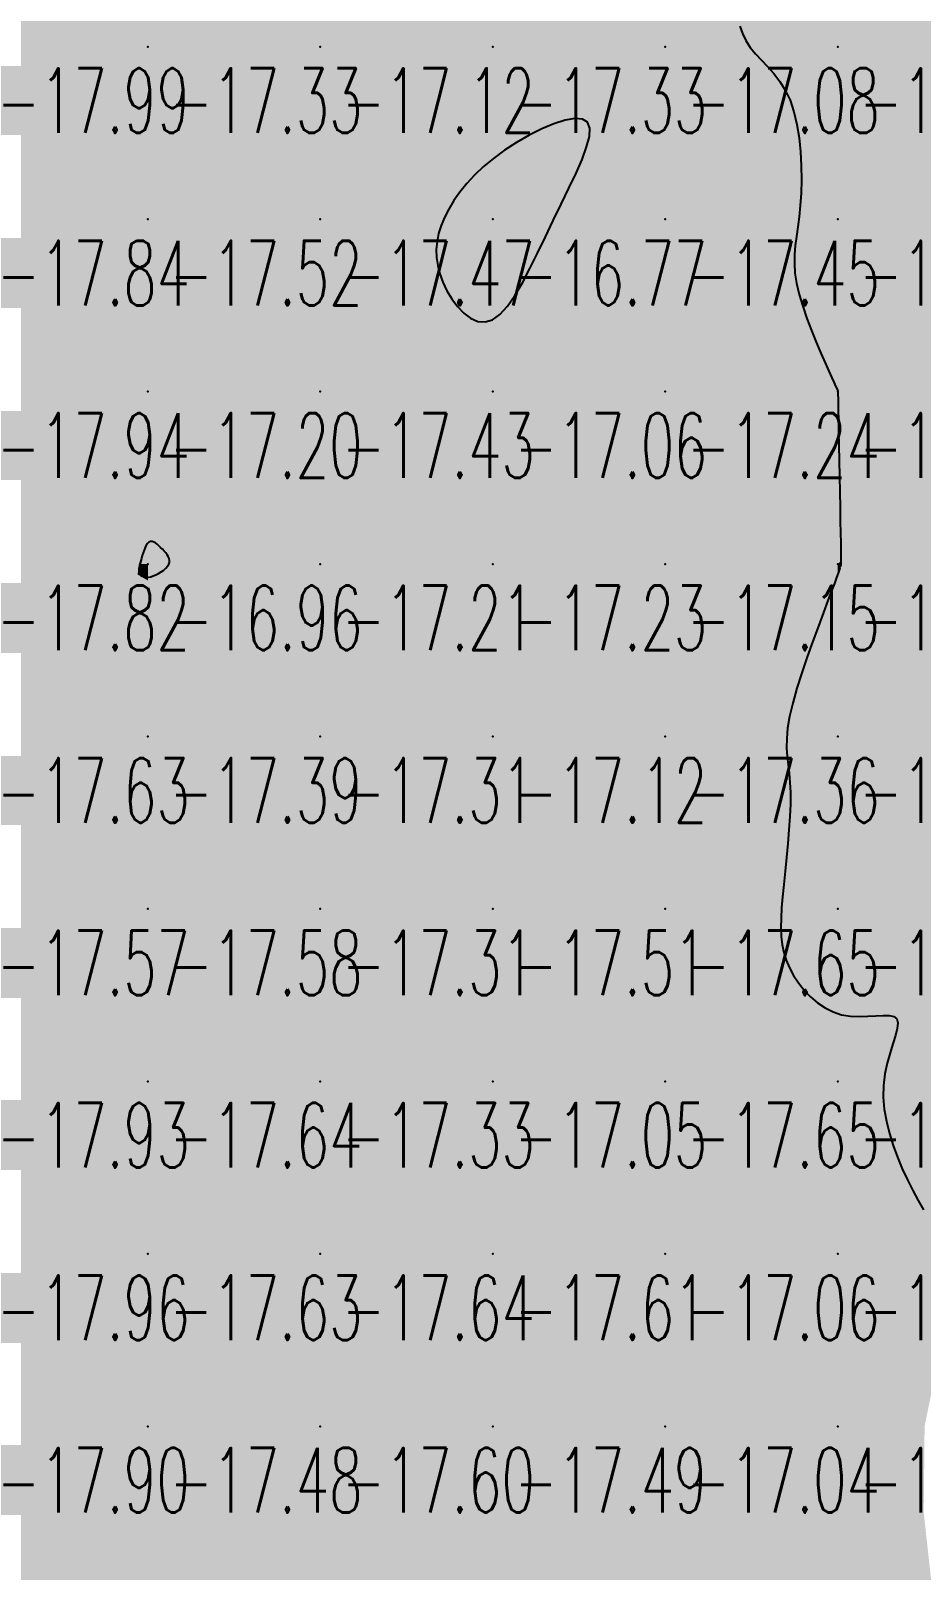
# Model space of a CAD drawing. Header units: millimetres. Extents: x 88261 to 90953, y 390274 to 392322.
# Drawn here: x 89423.5 to 89475.1, y 391148.9 to 391238.2 of the extents above; entities that cross this region are included whole.
import ezdxf
from ezdxf.enums import TextEntityAlignment as Align

# ---------------------------------------------------------------- set-up
doc = ezdxf.new("R2010")
doc.units = ezdxf.units.MM
doc.header["$LTSCALE"] = 25
for name, color, linetype in [('CN_03_00', 7, 'Continuous'), ('COTEAlt', 7, 'Continuous'), ('TN_COLORIAGE', 7, 'Continuous')]:
    doc.layers.add(name, color=color, linetype=linetype)
doc.styles.add('Simplex 1.0', font='Simplex.shx', dxfattribs={"width": 0.99, "height": 2.5})
doc.styles.get("Standard").update_dxf_attribs({"font": 'times.ttf'})

# ---------------------------------------------------------------- blocks, each defined once
blk = doc.blocks.new('COTE')
at = {"color": 0}
blk.add_point((0, 0), dxfattribs=at)
at = {"layer": 'COTEAlt'}
blk.add_attdef('ALT', text='', height=3.75, dxfattribs=at).set_placement((1.25, -1.25), align=Align.TOP_LEFT)

msp = doc.modelspace()

# ---------------------------------------------------------------- linework, layer by layer
at = {"layer": 'CN_03_00', "elevation": -17, "flags": 128}
msp.add_lwpolyline([(89464.581, 391238.432), (89464.729, 391238.003), (89464.925, 391237.589), (89465.179, 391237.202), (89465.482, 391236.834), (89465.82, 391236.467), (89466.176, 391236.088), (89466.536, 391235.68), (89466.884, 391235.229), (89467.206, 391234.72), (89467.485, 391234.137), (89467.711, 391233.471), (89467.884, 391232.736), (89468.009, 391231.953), (89468.091, 391231.143), (89468.133, 391230.325), (89468.141, 391229.52), (89468.12, 391228.749), (89468.072, 391228.032), (89468.005, 391227.383), (89467.928, 391226.791), (89467.851, 391226.24), (89467.787, 391225.714), (89467.744, 391225.195), (89467.736, 391224.668), (89467.771, 391224.114), (89467.862, 391223.519), (89468.015, 391222.87), (89468.22, 391222.184), (89468.462, 391221.48), (89468.727, 391220.779), (89469.002, 391220.101), (89469.271, 391219.469), (89469.52, 391218.902), (89469.736, 391218.421), (89469.907, 391218.042), (89470.036, 391217.756), (89470.129, 391217.55), (89470.192, 391217.411), (89470.231, 391217.325), (89470.251, 391217.28), (89470.259, 391217.262), (89470.26, 391217.257), (89470.261, 391217.251), (89470.261, 391217.226), (89470.262, 391217.164), (89470.263, 391217.043), (89470.266, 391216.847), (89470.271, 391216.555), (89470.278, 391216.148), (89470.287, 391215.607), (89470.3, 391214.923), (89470.314, 391214.123), (89470.33, 391213.247), (89470.347, 391212.331), (89470.365, 391211.414), (89470.381, 391210.533), (89470.396, 391209.727), (89470.409, 391209.033), (89470.42, 391208.48), (89470.427, 391208.057), (89470.432, 391207.746), (89470.434, 391207.525), (89470.432, 391207.376), (89470.428, 391207.278), (89470.421, 391207.212), (89470.411, 391207.158), (89470.396, 391207.097), (89470.372, 391207.013), (89470.333, 391206.889), (89470.271, 391206.71), (89470.182, 391206.459), (89470.058, 391206.121), (89469.894, 391205.68), (89469.683, 391205.12), (89469.422, 391204.433), (89469.125, 391203.641), (89468.806, 391202.774), (89468.482, 391201.864), (89468.17, 391200.941), (89467.884, 391200.035), (89467.642, 391199.177), (89467.458, 391198.397), (89467.345, 391197.716), (89467.293, 391197.119), (89467.288, 391196.584), (89467.318, 391196.086), (89467.368, 391195.601), (89467.425, 391195.105), (89467.475, 391194.575), (89467.504, 391193.987), (89467.502, 391193.324), (89467.472, 391192.598), (89467.42, 391191.827), (89467.353, 391191.03), (89467.276, 391190.225), (89467.195, 391189.431), (89467.118, 391188.666), (89467.05, 391187.95), (89466.998, 391187.296), (89466.965, 391186.699), (89466.957, 391186.151), (89466.978, 391185.643), (89467.034, 391185.165), (89467.128, 391184.71), (89467.265, 391184.267), (89467.45, 391183.828), (89467.685, 391183.388), (89467.97, 391182.954), (89468.298, 391182.537), (89468.668, 391182.149), (89469.073, 391181.8), (89469.512, 391181.502), (89469.979, 391181.267), (89470.471, 391181.105), (89470.982, 391181.022), (89471.497, 391181), (89471.997, 391181.016), (89472.466, 391181.047), (89472.886, 391181.071), (89473.24, 391181.063), (89473.511, 391181.002), (89473.681, 391180.863), (89473.74, 391180.629), (89473.704, 391180.305), (89473.6, 391179.9), (89473.451, 391179.424), (89473.282, 391178.888), (89473.117, 391178.3), (89472.982, 391177.671), (89472.899, 391177.011), (89472.89, 391176.33), (89472.95, 391175.633), (89473.071, 391174.929), (89473.244, 391174.224), (89473.462, 391173.525), (89473.714, 391172.839), (89473.994, 391172.172), (89474.292, 391171.532), (89474.6, 391170.923), (89474.91, 391170.343), (89475.216, 391169.79)], dxfattribs=at)
for points in [[(89454.217, 391228.107), (89454.665, 391229.027), (89455.076, 391229.899), (89455.426, 391230.705), (89455.691, 391231.424), (89455.849, 391232.035), (89455.875, 391232.521), (89455.747, 391232.859), (89455.45, 391233.038), (89455.005, 391233.069), (89454.443, 391232.972), (89453.794, 391232.766), (89453.088, 391232.47), (89452.354, 391232.102), (89451.624, 391231.683), (89450.928, 391231.231), (89450.289, 391230.763), (89449.713, 391230.283), (89449.196, 391229.796), (89448.738, 391229.304), (89448.336, 391228.809), (89447.988, 391228.316), (89447.693, 391227.827), (89447.449, 391227.344), (89447.254, 391226.871), (89447.11, 391226.404), (89447.016, 391225.941), (89446.975, 391225.48), (89446.987, 391225.016), (89447.054, 391224.548), (89447.176, 391224.073), (89447.355, 391223.587), (89447.59, 391223.092), (89447.876, 391222.609), (89448.204, 391222.165), (89448.569, 391221.783), (89448.961, 391221.491), (89449.374, 391221.313), (89449.8, 391221.276), (89450.232, 391221.404), (89450.664, 391221.715), (89451.096, 391222.192), (89451.528, 391222.811), (89451.963, 391223.546), (89452.402, 391224.374), (89452.846, 391225.268), (89453.296, 391226.205), (89453.754, 391227.159), (89454.217, 391228.107)], [(89431.501, 391207.337), (89431.505, 391207.449), (89431.481, 391207.559), (89431.433, 391207.668), (89431.366, 391207.777), (89431.284, 391207.884), (89431.191, 391207.991), (89431.092, 391208.096), (89430.991, 391208.201), (89430.889, 391208.3), (89430.787, 391208.389), (89430.686, 391208.462), (89430.587, 391208.516), (89430.492, 391208.545), (89430.4, 391208.544), (89430.314, 391208.509), (89430.233, 391208.437), (89430.159, 391208.332), (89430.09, 391208.202), (89430.028, 391208.054), (89429.971, 391207.895), (89429.919, 391207.731), (89429.874, 391207.571), (89429.833, 391207.42), (89429.798, 391207.285), (89429.77, 391207.166), (89429.748, 391207.06), (89429.734, 391206.966), (89429.728, 391206.883), (89429.731, 391206.808), (89429.745, 391206.741), (89429.768, 391206.679), (89429.804, 391206.622), (89429.851, 391206.571), (89429.911, 391206.528), (89429.984, 391206.495), (89430.07, 391206.474), (89430.171, 391206.467), (89430.286, 391206.477), (89430.416, 391206.505), (89430.561, 391206.552), (89430.715, 391206.617), (89430.872, 391206.697), (89431.025, 391206.789), (89431.167, 391206.89), (89431.292, 391206.999), (89431.393, 391207.111), (89431.465, 391207.225), (89431.501, 391207.337)]]:
    msp.add_lwpolyline(points, close=True, dxfattribs=at)
at = {"layer": 'TN_COLORIAGE', "color": 193}
for points in [[(89420.249, 391237.239, -17.247), (89430.249, 391237.239, -17.247), (89430.249, 391247.239, -17.247)], [(89420.249, 391247.239, -17.247), (89420.249, 391237.239, -17.247), (89430.249, 391247.239, -17.247)], [(89430.249, 391237.239, -17.228), (89440.249, 391237.239, -17.228), (89440.249, 391247.239, -17.228)], [(89430.249, 391247.239, -17.228), (89430.249, 391237.239, -17.228), (89440.249, 391247.239, -17.228)], [(89440.249, 391237.239, -17.461), (89450.249, 391237.239, -17.461), (89450.249, 391247.239, -17.461)], [(89440.249, 391247.239, -17.461), (89440.249, 391237.239, -17.461), (89450.249, 391247.239, -17.461)], [(89450.249, 391247.239, -17), (89455.741, 391247.239, -17), (89450.249, 391237.239, -17), (89454.904, 391241.895, -17)], [(89450.249, 391237.239, -17), (89454.904, 391241.895, -17), (89460.249, 391237.239, -17), (89460.249, 391239.02, -17)], [(89464.238, 391237.239, -17.082), (89464.499, 391241.49, -17.082), (89460.249, 391237.239, -17.082)], [(89460.249, 391239.02, -17.082), (89464.499, 391241.49, -17.082), (89460.249, 391237.239, -17.082)], [(89420.249, 391227.239, -17.329), (89430.249, 391227.239, -17.329), (89430.249, 391237.239, -17.329)], [(89420.249, 391237.239, -17.329), (89420.249, 391227.239, -17.329), (89430.249, 391237.239, -17.329)], [(89430.249, 391227.239, -17.117), (89440.249, 391227.239, -17.117), (89440.249, 391237.239, -17.117)], [(89430.249, 391237.239, -17.117), (89430.249, 391227.239, -17.117), (89440.249, 391237.239, -17.117)], [(89440.249, 391227.239, -17), (89446.927, 391227.239, -17), (89450.249, 391237.239, -17), (89450.249, 391231.378, -17)], [(89440.249, 391237.239, -17.329), (89440.249, 391227.239, -17.329), (89450.249, 391237.239, -17.329)], [(89450.249, 391237.239, -17), (89450.249, 391231.378, -17), (89460.249, 391237.239, -17), (89457.644, 391234.634, -17)], [(89460.249, 391227.239, -17), (89453.658, 391227.239, -17), (89460.249, 391237.239, -17), (89457.644, 391234.634, -17)], [(89460.249, 391227.239, -17), (89468.095, 391235.085, -17), (89460.249, 391237.239, -17), (89464.238, 391237.239, -17)], [(89468.095, 391235.085, -17.45), (89468.295, 391227.239, -17.45), (89460.249, 391227.239, -17.45)], [(89420.249, 391217.239, -17.521), (89430.249, 391217.239, -17.521), (89430.249, 391227.239, -17.521)], [(89420.249, 391227.239, -17.521), (89420.249, 391217.239, -17.521), (89430.249, 391227.239, -17.521)], [(89430.249, 391217.239, -17.468), (89440.249, 391217.239, -17.468), (89440.249, 391227.239, -17.468)], [(89430.249, 391227.239, -17.468), (89430.249, 391217.239, -17.468), (89440.249, 391227.239, -17.468)], [(89440.249, 391227.239, -17), (89446.927, 391227.239, -17), (89440.249, 391217.239, -17), (89446.739, 391223.729, -17)], [(89450.249, 391217.239, -17.45), (89460.249, 391217.239, -17.45), (89460.249, 391227.239, -17.45)], [(89460.249, 391227.239, -17), (89453.658, 391227.239, -17), (89450.249, 391217.239, -17), (89450.249, 391219.363, -17)], [(89460.249, 391227.239, -17), (89468.295, 391227.239, -17), (89460.249, 391217.239, -17), (89467.157, 391224.148, -17)], [(89440.249, 391217.239, -17), (89446.739, 391223.729, -17), (89450.249, 391217.239, -17), (89450.249, 391219.363, -17)], [(89460.249, 391217.239, -17), (89467.157, 391224.148, -17), (89470.249, 391217.239, -17), (89470.249, 391217.281, -17)], [(89420.249, 391207.239, -17), (89429.776, 391207.239, -17), (89430.249, 391217.239, -17), (89430.249, 391208.928, -17)], [(89420.249, 391217.239, -17.2), (89420.249, 391207.239, -17.2), (89430.249, 391217.239, -17.2)], [(89440.249, 391217.239, -17), (89431.112, 391208.103, -17), (89430.249, 391217.239, -17), (89430.249, 391208.928, -17)], [(89440.249, 391217.239, -17), (89431.112, 391208.103, -17), (89440.249, 391207.239, -17), (89431.857, 391207.239, -17)], [(89440.249, 391207.239, -17.063), (89450.249, 391207.239, -17.063), (89450.249, 391217.239, -17.063)], [(89440.249, 391217.239, -17.063), (89440.249, 391207.239, -17.063), (89450.249, 391217.239, -17.063)], [(89450.249, 391207.239, -17.244), (89460.249, 391207.239, -17.244), (89460.249, 391217.239, -17.244)], [(89450.249, 391217.239, -17.244), (89450.249, 391207.239, -17.244), (89460.249, 391217.239, -17.244)], [(89460.249, 391207.239, -17), (89470.249, 391207.239, -17), (89470.249, 391217.239, -17)], [(89460.249, 391217.239, -17), (89460.249, 391207.239, -17), (89470.249, 391217.239, -17)], [(89470.264, 391217.255, -17), (89470.249, 391217.281, -17), (89470.249, 391217.239, -17)], [(89470.255, 391217.239, -17), (89470.264, 391217.255, -17), (89470.249, 391217.239, -17)], [(89470.249, 391207.239, -17), (89470.439, 391207.43, -17), (89470.249, 391217.239, -17), (89470.255, 391217.239, -17)], [(89420.249, 391207.239, -17), (89429.776, 391207.239, -17), (89420.249, 391197.239, -17), (89429.646, 391206.637, -17)], [(89430.249, 391197.239, -17.212), (89440.249, 391197.239, -17.212), (89440.249, 391207.239, -17.212)], [(89430.249, 391197.239, -17), (89430.249, 391206.288, -17), (89440.249, 391207.239, -17), (89431.857, 391207.239, -17)], [(89440.249, 391197.239, -17.228), (89450.249, 391197.239, -17.228), (89450.249, 391207.239, -17.228)], [(89440.249, 391207.239, -17.228), (89440.249, 391197.239, -17.228), (89450.249, 391207.239, -17.228)], [(89450.249, 391197.239, -17.152), (89460.249, 391197.239, -17.152), (89460.249, 391207.239, -17.152)], [(89450.249, 391207.239, -17.152), (89450.249, 391197.239, -17.152), (89460.249, 391207.239, -17.152)], [(89460.249, 391197.239, -17), (89466.657, 391197.239, -17), (89470.249, 391207.239, -17), (89470.249, 391206.56, -17)], [(89460.249, 391207.239, -17.015), (89460.249, 391197.239, -17.015), (89470.249, 391207.239, -17.015)], [(89470.439, 391207.43, -17.015), (89470.444, 391207.239, -17.015), (89470.249, 391207.239, -17.015)], [(89470.444, 391207.239, -17.015), (89470.249, 391206.56, -17.015), (89470.249, 391207.239, -17.015)], [(89420.249, 391197.239, -17), (89429.646, 391206.637, -17), (89430.249, 391197.239, -17), (89430.249, 391206.288, -17)], [(89420.249, 391187.239, -17.387), (89430.249, 391187.239, -17.387), (89430.249, 391197.239, -17.387)], [(89420.249, 391197.239, -17.387), (89420.249, 391187.239, -17.387), (89430.249, 391197.239, -17.387)], [(89430.249, 391187.239, -17.308), (89440.249, 391187.239, -17.308), (89440.249, 391197.239, -17.308)], [(89430.249, 391197.239, -17.308), (89430.249, 391187.239, -17.308), (89440.249, 391197.239, -17.308)], [(89440.249, 391187.239, -17.122), (89450.249, 391187.239, -17.122), (89450.249, 391197.239, -17.122)], [(89440.249, 391197.239, -17.122), (89440.249, 391187.239, -17.122), (89450.249, 391197.239, -17.122)], [(89450.249, 391187.239, -17.363), (89460.249, 391187.239, -17.363), (89460.249, 391197.239, -17.363)], [(89450.249, 391197.239, -17.363), (89450.249, 391187.239, -17.363), (89460.249, 391197.239, -17.363)], [(89460.249, 391187.239, -17), (89467.871, 391194.861, -17), (89460.249, 391197.239, -17), (89466.657, 391197.239, -17)], [(89466.885, 391187.239, -17.651), (89467.871, 391194.861, -17.651), (89460.249, 391187.239, -17.651)], [(89420.249, 391177.239, -17.583), (89430.249, 391177.239, -17.583), (89430.249, 391187.239, -17.583)], [(89420.249, 391187.239, -17.583), (89420.249, 391177.239, -17.583), (89430.249, 391187.239, -17.583)], [(89430.249, 391177.239, -17.307), (89440.249, 391177.239, -17.307), (89440.249, 391187.239, -17.307)], [(89430.249, 391187.239, -17.307), (89430.249, 391177.239, -17.307), (89440.249, 391187.239, -17.307)], [(89440.249, 391177.239, -17.506), (89450.249, 391177.239, -17.506), (89450.249, 391187.239, -17.506)], [(89440.249, 391187.239, -17.506), (89440.249, 391177.239, -17.506), (89450.249, 391187.239, -17.506)], [(89450.249, 391177.239, -17.651), (89460.249, 391177.239, -17.651), (89460.249, 391187.239, -17.651)], [(89450.249, 391187.239, -17.651), (89450.249, 391177.239, -17.651), (89460.249, 391187.239, -17.651)], [(89460.249, 391177.239, -17), (89466.891, 391183.882, -17), (89460.249, 391187.239, -17), (89466.885, 391187.239, -17)], [(89460.249, 391177.239, -17), (89466.891, 391183.882, -17), (89470.249, 391177.239, -17), (89470.249, 391180.204, -17)], [(89472.067, 391177.239, -17.139), (89474.943, 391181.933, -17.139), (89470.249, 391177.239, -17.139)], [(89470.249, 391180.204, -17.139), (89474.943, 391181.933, -17.139), (89470.249, 391177.239, -17.139)], [(89420.249, 391167.239, -17.643), (89430.249, 391167.239, -17.643), (89430.249, 391177.239, -17.643)], [(89420.249, 391177.239, -17.643), (89420.249, 391167.239, -17.643), (89430.249, 391177.239, -17.643)], [(89430.249, 391167.239, -17.334), (89440.249, 391167.239, -17.334), (89440.249, 391177.239, -17.334)], [(89430.249, 391177.239, -17.334), (89430.249, 391167.239, -17.334), (89440.249, 391177.239, -17.334)], [(89440.249, 391167.239, -17.051), (89450.249, 391167.239, -17.051), (89450.249, 391177.239, -17.051)], [(89440.249, 391177.239, -17.051), (89440.249, 391167.239, -17.051), (89450.249, 391177.239, -17.051)], [(89450.249, 391167.239, -17.653), (89460.249, 391167.239, -17.653), (89460.249, 391177.239, -17.653)], [(89450.249, 391177.239, -17.653), (89450.249, 391167.239, -17.653), (89460.249, 391177.239, -17.653)], [(89460.249, 391167.239, -17.139), (89470.249, 391167.239, -17.139), (89470.249, 391177.239, -17.139)], [(89460.249, 391177.239, -17.139), (89460.249, 391167.239, -17.139), (89470.249, 391177.239, -17.139)], [(89470.249, 391167.239, -17), (89474.187, 391171.178, -17), (89470.249, 391177.239, -17), (89472.067, 391177.239, -17)], [(89474.187, 391171.178, -17.407), (89476.934, 391167.239, -17.407), (89470.249, 391167.239, -17.407)], [(89420.249, 391157.239, -17.629), (89430.249, 391157.239, -17.629), (89430.249, 391167.239, -17.629)], [(89420.249, 391167.239, -17.629), (89420.249, 391157.239, -17.629), (89430.249, 391167.239, -17.629)], [(89430.249, 391157.239, -17.636), (89440.249, 391157.239, -17.636), (89440.249, 391167.239, -17.636)], [(89430.249, 391167.239, -17.636), (89430.249, 391157.239, -17.636), (89440.249, 391167.239, -17.636)], [(89440.249, 391157.239, -17.614), (89450.249, 391157.239, -17.614), (89450.249, 391167.239, -17.614)], [(89440.249, 391167.239, -17.614), (89440.249, 391157.239, -17.614), (89450.249, 391167.239, -17.614)], [(89450.249, 391157.239, -17.056), (89460.249, 391157.239, -17.056), (89460.249, 391167.239, -17.056)], [(89450.249, 391167.239, -17.056), (89450.249, 391157.239, -17.056), (89460.249, 391167.239, -17.056)], [(89460.249, 391157.239, -17.407), (89470.249, 391157.239, -17.407), (89470.249, 391167.239, -17.407)], [(89460.249, 391167.239, -17.407), (89460.249, 391157.239, -17.407), (89470.249, 391167.239, -17.407)], [(89470.249, 391167.239, -17), (89476.934, 391167.239, -17), (89470.249, 391157.239, -17), (89476.575, 391163.565, -17)], [(89475.285, 391157.239, -17.347), (89476.575, 391163.565, -17.347), (89470.249, 391157.239, -17.347)], [(89420.249, 391147.239, -17.48), (89430.249, 391147.239, -17.48), (89430.249, 391157.239, -17.48)], [(89420.249, 391157.239, -17.48), (89420.249, 391147.239, -17.48), (89430.249, 391157.239, -17.48)], [(89430.249, 391147.239, -17.602), (89440.249, 391147.239, -17.602), (89440.249, 391157.239, -17.602)], [(89430.249, 391157.239, -17.602), (89430.249, 391147.239, -17.602), (89440.249, 391157.239, -17.602)], [(89440.249, 391147.239, -17.49), (89450.249, 391147.239, -17.49), (89450.249, 391157.239, -17.49)], [(89440.249, 391157.239, -17.49), (89440.249, 391147.239, -17.49), (89450.249, 391157.239, -17.49)], [(89450.249, 391147.239, -17.043), (89460.249, 391147.239, -17.043), (89460.249, 391157.239, -17.043)], [(89450.249, 391157.239, -17.043), (89450.249, 391147.239, -17.043), (89460.249, 391157.239, -17.043)], [(89460.249, 391147.239, -17.347), (89470.249, 391147.239, -17.347), (89470.249, 391157.239, -17.347)], [(89460.249, 391157.239, -17.347), (89460.249, 391147.239, -17.347), (89470.249, 391157.239, -17.347)], [(89470.249, 391157.239, -17), (89475.285, 391157.239, -17), (89470.249, 391147.239, -17), (89475.236, 391152.227, -17)], [(89475.236, 391152.227, -17.341), (89475.785, 391147.239, -17.341), (89470.249, 391147.239, -17.341)]]:
    msp.add_solid(points, dxfattribs=at)
at = {"layer": 'TN_COLORIAGE', "color": 183}
for points in [[(89464.499, 391241.49, -16.877), (89464.238, 391237.239, -16.877), (89470.249, 391247.239, -16.877), (89470.249, 391237.239, -16.877)], [(89470.249, 391237.239, -16.429), (89480.249, 391237.239, -16.429), (89480.249, 391247.239, -16.429)], [(89470.249, 391247.239, -16.429), (89470.249, 391237.239, -16.429), (89480.249, 391247.239, -16.429)], [(89464.238, 391237.239, -16.877), (89468.095, 391235.085, -16.877), (89470.249, 391237.239, -16.877)], [(89468.295, 391227.239, -16.877), (89468.095, 391235.085, -16.877), (89470.249, 391227.239, -16.877), (89470.249, 391237.239, -16.877)], [(89470.249, 391227.239, -16.45), (89480.249, 391227.239, -16.45), (89480.249, 391237.239, -16.45)], [(89470.249, 391237.239, -16.45), (89470.249, 391227.239, -16.45), (89480.249, 391237.239, -16.45)], [(89457.644, 391234.634, -16.767), (89453.658, 391227.239, -16.767), (89450.249, 391227.239, -16.767)], [(89457.644, 391234.634, -16.767), (89450.249, 391231.378, -16.767), (89450.249, 391227.239, -16.767)], [(89450.249, 391231.378, -16.767), (89446.927, 391227.239, -16.767), (89450.249, 391227.239, -16.767)], [(89450.249, 391219.363, -16.767), (89446.739, 391223.729, -16.767), (89450.249, 391227.239, -16.767)], [(89446.739, 391223.729, -16.767), (89446.927, 391227.239, -16.767), (89450.249, 391227.239, -16.767)], [(89450.249, 391219.363, -16.767), (89453.658, 391227.239, -16.767), (89450.249, 391227.239, -16.767)], [(89470.249, 391217.281, -16.891), (89467.157, 391224.148, -16.891), (89470.249, 391227.239, -16.891)], [(89467.157, 391224.148, -16.891), (89468.295, 391227.239, -16.891), (89470.249, 391227.239, -16.891)], [(89470.249, 391217.281, -16.708), (89470.264, 391217.255, -16.708), (89470.249, 391227.239, -16.708), (89480.249, 391227.239, -16.708)], [(89470.264, 391217.255, -16.238), (89470.255, 391217.239, -16.238), (89480.249, 391227.239, -16.238), (89480.249, 391217.239, -16.238)], [(89470.255, 391217.239, -16.238), (89470.439, 391207.43, -16.238), (89480.249, 391217.239, -16.238)], [(89470.444, 391207.239, -16.238), (89470.439, 391207.43, -16.238), (89480.249, 391207.239, -16.238), (89480.249, 391217.239, -16.238)], [(89430.249, 391208.928, -16.959), (89429.776, 391207.239, -16.959), (89430.249, 391207.239, -16.959)], [(89430.249, 391208.928, -16.959), (89431.112, 391208.103, -16.959), (89430.249, 391207.239, -16.959)], [(89430.249, 391206.288, -16.959), (89429.646, 391206.637, -16.959), (89430.249, 391207.239, -16.959)], [(89429.646, 391206.637, -16.959), (89429.776, 391207.239, -16.959), (89430.249, 391207.239, -16.959)], [(89431.857, 391207.239, -16.959), (89431.112, 391208.103, -16.959), (89430.249, 391207.239, -16.959)], [(89431.857, 391207.239, -16.959), (89430.249, 391206.288, -16.959), (89430.249, 391207.239, -16.959)], [(89470.249, 391197.239, -16.255), (89480.249, 391197.239, -16.255), (89480.249, 391207.239, -16.255)], [(89470.249, 391206.56, -16.255), (89470.444, 391207.239, -16.255), (89470.249, 391197.239, -16.255), (89480.249, 391207.239, -16.255)], [(89470.249, 391206.56, -16.797), (89466.657, 391197.239, -16.797), (89470.249, 391197.239, -16.797)], [(89466.657, 391197.239, -16.797), (89467.871, 391194.861, -16.797), (89470.249, 391197.239, -16.797)], [(89467.871, 391194.861, -16.67), (89466.885, 391187.239, -16.67), (89470.249, 391197.239, -16.67), (89470.249, 391187.239, -16.67)], [(89470.249, 391187.239, -16.549), (89480.249, 391187.239, -16.549), (89480.249, 391197.239, -16.549)], [(89470.249, 391197.239, -16.549), (89470.249, 391187.239, -16.549), (89480.249, 391197.239, -16.549)], [(89466.885, 391187.239, -16.67), (89466.891, 391183.882, -16.67), (89470.249, 391187.239, -16.67)], [(89470.249, 391180.204, -16.67), (89466.891, 391183.882, -16.67), (89470.249, 391187.239, -16.67)], [(89474.943, 391181.933, -16.67), (89470.249, 391180.204, -16.67), (89480.249, 391187.239, -16.67), (89470.249, 391187.239, -16.67)], [(89474.943, 391181.933, -16.374), (89472.067, 391177.239, -16.374), (89480.249, 391187.239, -16.374), (89480.249, 391177.239, -16.374)], [(89472.067, 391177.239, -16.374), (89474.187, 391171.178, -16.374), (89480.249, 391177.239, -16.374)], [(89476.934, 391167.239, -16.374), (89474.187, 391171.178, -16.374), (89480.249, 391167.239, -16.374), (89480.249, 391177.239, -16.374)]]:
    msp.add_solid(points, dxfattribs=at)

# ---------------------------------------------------------------- block references
at = {"layer": 'COTEAlt'}
ref = msp.add_blockref('COTE', (89420.249, 391237.239), dxfattribs=at)
ref.add_attrib('ALT', '-17.99', dxfattribs={"height": 3.75, "style": 'Simplex 1.0', "width": 0.6}).set_placement((89421.499, 391235.989), align=Align.TOP_LEFT)
ref = msp.add_blockref('COTE', (89430.249, 391237.239), dxfattribs=at)
ref.add_attrib('ALT', '-17.33', dxfattribs={"height": 3.75, "style": 'Simplex 1.0', "width": 0.6}).set_placement((89431.499, 391235.989), align=Align.TOP_LEFT)
ref = msp.add_blockref('COTE', (89440.249, 391237.239), dxfattribs=at)
ref.add_attrib('ALT', '-17.12', dxfattribs={"height": 3.75, "style": 'Simplex 1.0', "width": 0.6}).set_placement((89441.499, 391235.989), align=Align.TOP_LEFT)
ref = msp.add_blockref('COTE', (89450.249, 391237.239), dxfattribs=at)
ref.add_attrib('ALT', '-17.33', dxfattribs={"height": 3.75, "style": 'Simplex 1.0', "width": 0.6}).set_placement((89451.499, 391235.989), align=Align.TOP_LEFT)
ref = msp.add_blockref('COTE', (89460.249, 391237.239), dxfattribs=at)
ref.add_attrib('ALT', '-17.08', dxfattribs={"height": 3.75, "style": 'Simplex 1.0', "width": 0.6}).set_placement((89461.499, 391235.989), align=Align.TOP_LEFT)
ref = msp.add_blockref('COTE', (89470.249, 391237.239), dxfattribs=at)
ref.add_attrib('ALT', '-16.88', dxfattribs={"height": 3.75, "style": 'Simplex 1.0', "width": 0.6}).set_placement((89471.499, 391235.989), align=Align.TOP_LEFT)
ref = msp.add_blockref('COTE', (89420.249, 391227.239), dxfattribs=at)
ref.add_attrib('ALT', '-17.84', dxfattribs={"height": 3.75, "style": 'Simplex 1.0', "width": 0.6}).set_placement((89421.499, 391225.989), align=Align.TOP_LEFT)
ref = msp.add_blockref('COTE', (89430.249, 391227.239), dxfattribs=at)
ref.add_attrib('ALT', '-17.52', dxfattribs={"height": 3.75, "style": 'Simplex 1.0', "width": 0.6}).set_placement((89431.499, 391225.989), align=Align.TOP_LEFT)
ref = msp.add_blockref('COTE', (89440.249, 391227.239), dxfattribs=at)
ref.add_attrib('ALT', '-17.47', dxfattribs={"height": 3.75, "style": 'Simplex 1.0', "width": 0.6}).set_placement((89441.499, 391225.989), align=Align.TOP_LEFT)
ref = msp.add_blockref('COTE', (89450.249, 391227.239), dxfattribs=at)
ref.add_attrib('ALT', '-16.77', dxfattribs={"height": 3.75, "style": 'Simplex 1.0', "width": 0.6}).set_placement((89451.499, 391225.989), align=Align.TOP_LEFT)
ref = msp.add_blockref('COTE', (89460.249, 391227.239), dxfattribs=at)
ref.add_attrib('ALT', '-17.45', dxfattribs={"height": 3.75, "style": 'Simplex 1.0', "width": 0.6}).set_placement((89461.499, 391225.989), align=Align.TOP_LEFT)
ref = msp.add_blockref('COTE', (89470.249, 391227.239), dxfattribs=at)
ref.add_attrib('ALT', '-16.89', dxfattribs={"height": 3.75, "style": 'Simplex 1.0', "width": 0.6}).set_placement((89471.499, 391225.989), align=Align.TOP_LEFT)
ref = msp.add_blockref('COTE', (89420.249, 391217.239), dxfattribs=at)
ref.add_attrib('ALT', '-17.94', dxfattribs={"height": 3.75, "style": 'Simplex 1.0', "width": 0.6}).set_placement((89421.499, 391215.989), align=Align.TOP_LEFT)
ref = msp.add_blockref('COTE', (89430.249, 391217.239), dxfattribs=at)
ref.add_attrib('ALT', '-17.20', dxfattribs={"height": 3.75, "style": 'Simplex 1.0', "width": 0.6}).set_placement((89431.499, 391215.989), align=Align.TOP_LEFT)
ref = msp.add_blockref('COTE', (89440.249, 391217.239), dxfattribs=at)
ref.add_attrib('ALT', '-17.43', dxfattribs={"height": 3.75, "style": 'Simplex 1.0', "width": 0.6}).set_placement((89441.499, 391215.989), align=Align.TOP_LEFT)
ref = msp.add_blockref('COTE', (89450.249, 391217.239), dxfattribs=at)
ref.add_attrib('ALT', '-17.06', dxfattribs={"height": 3.75, "style": 'Simplex 1.0', "width": 0.6}).set_placement((89451.499, 391215.989), align=Align.TOP_LEFT)
ref = msp.add_blockref('COTE', (89460.249, 391217.239), dxfattribs=at)
ref.add_attrib('ALT', '-17.24', dxfattribs={"height": 3.75, "style": 'Simplex 1.0', "width": 0.6}).set_placement((89461.499, 391215.989), align=Align.TOP_LEFT)
ref = msp.add_blockref('COTE', (89470.249, 391217.239), dxfattribs=at)
ref.add_attrib('ALT', '-17.00', dxfattribs={"height": 3.75, "style": 'Simplex 1.0', "width": 0.6}).set_placement((89471.499, 391215.989), align=Align.TOP_LEFT)
ref = msp.add_blockref('COTE', (89420.249, 391207.239), dxfattribs=at)
ref.add_attrib('ALT', '-17.82', dxfattribs={"height": 3.75, "style": 'Simplex 1.0', "width": 0.6}).set_placement((89421.499, 391205.989), align=Align.TOP_LEFT)
ref = msp.add_blockref('COTE', (89430.249, 391207.239), dxfattribs=at)
ref.add_attrib('ALT', '-16.96', dxfattribs={"height": 3.75, "style": 'Simplex 1.0', "width": 0.6}).set_placement((89431.499, 391205.989), align=Align.TOP_LEFT)
ref = msp.add_blockref('COTE', (89440.249, 391207.239), dxfattribs=at)
ref.add_attrib('ALT', '-17.21', dxfattribs={"height": 3.75, "style": 'Simplex 1.0', "width": 0.6}).set_placement((89441.499, 391205.989), align=Align.TOP_LEFT)
ref = msp.add_blockref('COTE', (89450.249, 391207.239), dxfattribs=at)
ref.add_attrib('ALT', '-17.23', dxfattribs={"height": 3.75, "style": 'Simplex 1.0', "width": 0.6}).set_placement((89451.499, 391205.989), align=Align.TOP_LEFT)
ref = msp.add_blockref('COTE', (89460.249, 391207.239), dxfattribs=at)
ref.add_attrib('ALT', '-17.15', dxfattribs={"height": 3.75, "style": 'Simplex 1.0', "width": 0.6}).set_placement((89461.499, 391205.989), align=Align.TOP_LEFT)
ref = msp.add_blockref('COTE', (89470.249, 391207.239), dxfattribs=at)
ref.add_attrib('ALT', '-17.01', dxfattribs={"height": 3.75, "style": 'Simplex 1.0', "width": 0.6}).set_placement((89471.499, 391205.989), align=Align.TOP_LEFT)
ref = msp.add_blockref('COTE', (89420.249, 391197.239), dxfattribs=at)
ref.add_attrib('ALT', '-17.63', dxfattribs={"height": 3.75, "style": 'Simplex 1.0', "width": 0.6}).set_placement((89421.499, 391195.989), align=Align.TOP_LEFT)
ref = msp.add_blockref('COTE', (89430.249, 391197.239), dxfattribs=at)
ref.add_attrib('ALT', '-17.39', dxfattribs={"height": 3.75, "style": 'Simplex 1.0', "width": 0.6}).set_placement((89431.499, 391195.989), align=Align.TOP_LEFT)
ref = msp.add_blockref('COTE', (89440.249, 391197.239), dxfattribs=at)
ref.add_attrib('ALT', '-17.31', dxfattribs={"height": 3.75, "style": 'Simplex 1.0', "width": 0.6}).set_placement((89441.499, 391195.989), align=Align.TOP_LEFT)
ref = msp.add_blockref('COTE', (89450.249, 391197.239), dxfattribs=at)
ref.add_attrib('ALT', '-17.12', dxfattribs={"height": 3.75, "style": 'Simplex 1.0', "width": 0.6}).set_placement((89451.499, 391195.989), align=Align.TOP_LEFT)
ref = msp.add_blockref('COTE', (89460.249, 391197.239), dxfattribs=at)
ref.add_attrib('ALT', '-17.36', dxfattribs={"height": 3.75, "style": 'Simplex 1.0', "width": 0.6}).set_placement((89461.499, 391195.989), align=Align.TOP_LEFT)
ref = msp.add_blockref('COTE', (89470.249, 391197.239), dxfattribs=at)
ref.add_attrib('ALT', '-16.80', dxfattribs={"height": 3.75, "style": 'Simplex 1.0', "width": 0.6}).set_placement((89471.499, 391195.989), align=Align.TOP_LEFT)
ref = msp.add_blockref('COTE', (89420.249, 391187.239), dxfattribs=at)
ref.add_attrib('ALT', '-17.57', dxfattribs={"height": 3.75, "style": 'Simplex 1.0', "width": 0.6}).set_placement((89421.499, 391185.989), align=Align.TOP_LEFT)
ref = msp.add_blockref('COTE', (89430.249, 391187.239), dxfattribs=at)
ref.add_attrib('ALT', '-17.58', dxfattribs={"height": 3.75, "style": 'Simplex 1.0', "width": 0.6}).set_placement((89431.499, 391185.989), align=Align.TOP_LEFT)
ref = msp.add_blockref('COTE', (89440.249, 391187.239), dxfattribs=at)
ref.add_attrib('ALT', '-17.31', dxfattribs={"height": 3.75, "style": 'Simplex 1.0', "width": 0.6}).set_placement((89441.499, 391185.989), align=Align.TOP_LEFT)
ref = msp.add_blockref('COTE', (89450.249, 391187.239), dxfattribs=at)
ref.add_attrib('ALT', '-17.51', dxfattribs={"height": 3.75, "style": 'Simplex 1.0', "width": 0.6}).set_placement((89451.499, 391185.989), align=Align.TOP_LEFT)
ref = msp.add_blockref('COTE', (89460.249, 391187.239), dxfattribs=at)
ref.add_attrib('ALT', '-17.65', dxfattribs={"height": 3.75, "style": 'Simplex 1.0', "width": 0.6}).set_placement((89461.499, 391185.989), align=Align.TOP_LEFT)
ref = msp.add_blockref('COTE', (89470.249, 391187.239), dxfattribs=at)
ref.add_attrib('ALT', '-16.67', dxfattribs={"height": 3.75, "style": 'Simplex 1.0', "width": 0.6}).set_placement((89471.499, 391185.989), align=Align.TOP_LEFT)
ref = msp.add_blockref('COTE', (89420.249, 391177.239), dxfattribs=at)
ref.add_attrib('ALT', '-17.93', dxfattribs={"height": 3.75, "style": 'Simplex 1.0', "width": 0.6}).set_placement((89421.499, 391175.989), align=Align.TOP_LEFT)
ref = msp.add_blockref('COTE', (89430.249, 391177.239), dxfattribs=at)
ref.add_attrib('ALT', '-17.64', dxfattribs={"height": 3.75, "style": 'Simplex 1.0', "width": 0.6}).set_placement((89431.499, 391175.989), align=Align.TOP_LEFT)
ref = msp.add_blockref('COTE', (89440.249, 391177.239), dxfattribs=at)
ref.add_attrib('ALT', '-17.33', dxfattribs={"height": 3.75, "style": 'Simplex 1.0', "width": 0.6}).set_placement((89441.499, 391175.989), align=Align.TOP_LEFT)
ref = msp.add_blockref('COTE', (89450.249, 391177.239), dxfattribs=at)
ref.add_attrib('ALT', '-17.05', dxfattribs={"height": 3.75, "style": 'Simplex 1.0', "width": 0.6}).set_placement((89451.499, 391175.989), align=Align.TOP_LEFT)
ref = msp.add_blockref('COTE', (89460.249, 391177.239), dxfattribs=at)
ref.add_attrib('ALT', '-17.65', dxfattribs={"height": 3.75, "style": 'Simplex 1.0', "width": 0.6}).set_placement((89461.499, 391175.989), align=Align.TOP_LEFT)
ref = msp.add_blockref('COTE', (89470.249, 391177.239), dxfattribs=at)
ref.add_attrib('ALT', '-17.14', dxfattribs={"height": 3.75, "style": 'Simplex 1.0', "width": 0.6}).set_placement((89471.499, 391175.989), align=Align.TOP_LEFT)
ref = msp.add_blockref('COTE', (89420.249, 391167.239), dxfattribs=at)
ref.add_attrib('ALT', '-17.96', dxfattribs={"height": 3.75, "style": 'Simplex 1.0', "width": 0.6}).set_placement((89421.499, 391165.989), align=Align.TOP_LEFT)
ref = msp.add_blockref('COTE', (89430.249, 391167.239), dxfattribs=at)
ref.add_attrib('ALT', '-17.63', dxfattribs={"height": 3.75, "style": 'Simplex 1.0', "width": 0.6}).set_placement((89431.499, 391165.989), align=Align.TOP_LEFT)
ref = msp.add_blockref('COTE', (89440.249, 391167.239), dxfattribs=at)
ref.add_attrib('ALT', '-17.64', dxfattribs={"height": 3.75, "style": 'Simplex 1.0', "width": 0.6}).set_placement((89441.499, 391165.989), align=Align.TOP_LEFT)
ref = msp.add_blockref('COTE', (89450.249, 391167.239), dxfattribs=at)
ref.add_attrib('ALT', '-17.61', dxfattribs={"height": 3.75, "style": 'Simplex 1.0', "width": 0.6}).set_placement((89451.499, 391165.989), align=Align.TOP_LEFT)
ref = msp.add_blockref('COTE', (89460.249, 391167.239), dxfattribs=at)
ref.add_attrib('ALT', '-17.06', dxfattribs={"height": 3.75, "style": 'Simplex 1.0', "width": 0.6}).set_placement((89461.499, 391165.989), align=Align.TOP_LEFT)
ref = msp.add_blockref('COTE', (89470.249, 391167.239), dxfattribs=at)
ref.add_attrib('ALT', '-17.41', dxfattribs={"height": 3.75, "style": 'Simplex 1.0', "width": 0.6}).set_placement((89471.499, 391165.989), align=Align.TOP_LEFT)
ref = msp.add_blockref('COTE', (89420.249, 391157.239), dxfattribs=at)
ref.add_attrib('ALT', '-17.90', dxfattribs={"height": 3.75, "style": 'Simplex 1.0', "width": 0.6}).set_placement((89421.499, 391155.989), align=Align.TOP_LEFT)
ref = msp.add_blockref('COTE', (89430.249, 391157.239), dxfattribs=at)
ref.add_attrib('ALT', '-17.48', dxfattribs={"height": 3.75, "style": 'Simplex 1.0', "width": 0.6}).set_placement((89431.499, 391155.989), align=Align.TOP_LEFT)
ref = msp.add_blockref('COTE', (89440.249, 391157.239), dxfattribs=at)
ref.add_attrib('ALT', '-17.60', dxfattribs={"height": 3.75, "style": 'Simplex 1.0', "width": 0.6}).set_placement((89441.499, 391155.989), align=Align.TOP_LEFT)
ref = msp.add_blockref('COTE', (89450.249, 391157.239), dxfattribs=at)
ref.add_attrib('ALT', '-17.49', dxfattribs={"height": 3.75, "style": 'Simplex 1.0', "width": 0.6}).set_placement((89451.499, 391155.989), align=Align.TOP_LEFT)
ref = msp.add_blockref('COTE', (89460.249, 391157.239), dxfattribs=at)
ref.add_attrib('ALT', '-17.04', dxfattribs={"height": 3.75, "style": 'Simplex 1.0', "width": 0.6}).set_placement((89461.499, 391155.989), align=Align.TOP_LEFT)
ref = msp.add_blockref('COTE', (89470.249, 391157.239), dxfattribs=at)
ref.add_attrib('ALT', '-17.35', dxfattribs={"height": 3.75, "style": 'Simplex 1.0', "width": 0.6}).set_placement((89471.499, 391155.989), align=Align.TOP_LEFT)

doc.saveas('drawing.dxf')
